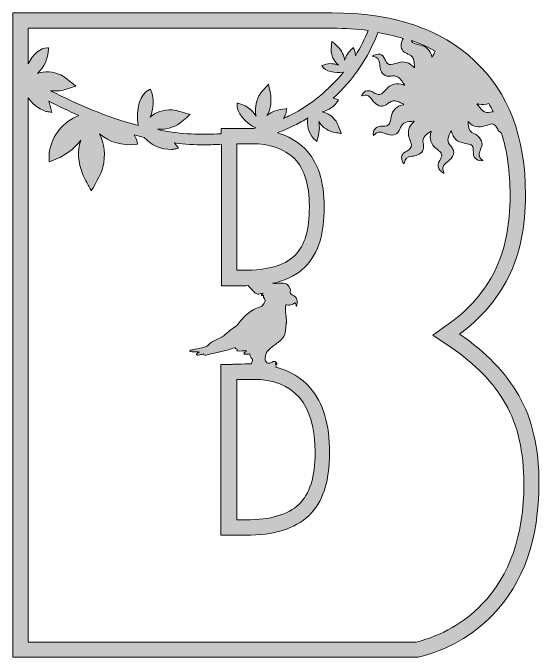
# Model space of a CAD drawing. Header units: millimetres. Extents: x 38 to 746, y 15 to 302.
# Drawn here: x 394.7 to 498.3, y 175.2 to 302.2 of the extents above; entities that cross this region are included whole.
import ezdxf

# ---------------------------------------------------------------- set-up
doc = ezdxf.new("R2010")
doc.units = ezdxf.units.MM
doc.header["$MEASUREMENT"] = 0
doc.layers.add('Layer 1', color=7, linetype='Continuous')

# ---------------------------------------------------------------- blocks, each defined once
blk = doc.blocks.new('block 10')
at = {"layer": 'Layer 1'}
h = blk.add_hatch(color=1, dxfattribs=at)
h.dxf.hatch_style = 2
edge = h.paths.add_edge_path()
edge.add_spline(control_points=[(494.35, 226.7), (491.7, 231.32), (487.79, 235.34), (482.67, 238.83), (486.83, 241.86), (490.04, 245.6), (492.3, 250.05), (494.56, 254.49), (495.65, 259.93), (495.65, 266.38), (495.65, 277.67), (492.3, 286.49), (485.6, 292.73), (478.97, 299.01), (469.65, 302.15), (457.59, 302.15), (457.59, 302.15), (394.65, 302.15), (394.65, 302.15), (394.65, 302.15), (394.65, 175.15), (394.65, 175.15), (394.65, 175.15), (474.49, 175.15), (474.49, 175.15), (480.27, 176.57), (485.21, 179.35), (489.23, 183.52), (495.26, 189.79), (498.3, 198.44), (498.3, 209.44), (498.33, 216.32), (496.99, 222.07), (494.35, 226.7)], knot_values=[0, 0, 0, 0, 1, 1, 1, 2, 2, 2, 3, 3, 3, 4, 4, 4, 5, 5, 5, 6, 6, 6, 7, 7, 7, 8, 8, 8, 9, 9, 9, 10, 10, 10, 11, 11, 11, 11], degree=3, periodic=1)
edge = h.paths.add_edge_path()
edge.add_spline(control_points=[(486.2, 284.23), (486.27, 284.2), (486.34, 284.2), (486.41, 284.16), (487.15, 283.99), (487.82, 284.02), (488.42, 284.3), (488.74, 283.77), (488.99, 283.25), (489.27, 282.68), (489.09, 282.68), (488.95, 282.68), (488.74, 282.61), (488.21, 282.5), (487.64, 282.47), (487.22, 282.86), (486.8, 283.25), (486.48, 283.7), (486.09, 284.13), (486.16, 284.16), (486.2, 284.2), (486.2, 284.23)], knot_values=[0, 0, 0, 0, 1, 1, 1, 2, 2, 2, 3, 3, 3, 4, 4, 4, 5, 5, 5, 6, 6, 6, 7, 7, 7, 7], degree=3, periodic=1)
edge = h.paths.add_edge_path()
edge.add_spline(control_points=[(477.84, 294.64), (477.7, 294.22), (477.48, 293.79), (477.24, 293.41), (477.2, 293.51), (477.2, 293.55), (477.17, 293.58), (476.89, 294.75), (476.18, 295.52), (474.98, 295.8), (474.63, 295.87), (474.27, 295.95), (473.92, 296.05), (473.5, 296.19), (473.25, 296.37), (473.18, 296.72), (474.8, 296.16), (476.39, 295.45), (477.84, 294.64)], knot_values=[0, 0, 0, 0, 1, 1, 1, 2, 2, 2, 3, 3, 3, 4, 4, 4, 5, 5, 5, 6, 6, 6, 6], degree=3, periodic=1)
edge = h.paths.add_edge_path()
edge.add_spline(control_points=[(397.69, 299.12), (397.69, 299.12), (457.62, 299.12), (457.62, 299.12), (460.09, 299.12), (462.46, 298.98), (464.68, 298.7), (463.97, 296.97), (463.13, 295.31), (462.14, 293.72), (462.14, 293.97), (462.1, 294.25), (462.03, 294.53), (462, 294.68), (461.93, 294.78), (461.89, 294.92), (461.86, 294.99), (461.82, 295.06), (461.82, 295.13), (461.82, 295.13), (461.75, 295.31), (461.75, 295.31), (461.75, 295.31), (461.61, 295.2), (461.61, 295.2), (460.76, 294.46), (460.23, 293.65), (460.02, 292.81), (459.92, 293.76), (459.49, 294.64), (458.75, 295.42), (458.51, 295.7), (458.22, 295.91), (457.94, 296.16), (457.84, 296.26), (457.69, 296.37), (457.55, 296.47), (457.55, 296.47), (457.48, 296.54), (457.48, 296.54), (457.48, 296.54), (457.31, 294.85), (457.38, 294.39), (457.59, 293.33), (458.05, 292.49), (458.79, 291.85), (457.69, 292.28), (456.64, 292.24), (455.61, 291.78), (455.61, 291.78), (455.51, 291.75), (455.51, 291.75), (455.51, 291.75), (455.58, 291.64), (455.58, 291.64), (456.21, 290.65), (458.08, 290.16), (459.78, 290.48), (456.92, 286.95), (453.35, 284.02), (449.37, 282.01), (448.91, 281.76), (448.45, 281.55), (447.96, 281.34), (448.13, 281.59), (448.27, 281.87), (448.38, 282.19), (448.45, 282.36), (448.49, 282.54), (448.52, 282.75), (448.56, 282.86), (448.56, 282.93), (448.59, 283.03), (448.59, 283.03), (448.66, 283.28), (448.66, 283.28), (448.66, 283.28), (448.42, 283.25), (448.42, 283.25), (446.86, 283.14), (445.63, 282.68), (444.71, 281.9), (445.38, 283.03), (445.63, 284.37), (445.45, 285.82), (445.38, 286.31), (445.28, 286.81), (445.17, 287.3), (445.13, 287.51), (445.06, 287.73), (445.03, 287.97), (445.03, 287.97), (444.99, 288.08), (444.99, 288.08), (444.99, 288.08), (443.41, 286.35), (443.12, 285.79), (442.49, 284.44), (442.31, 283.1), (442.56, 281.8), (441.68, 283.17), (440.51, 283.99), (439, 284.34), (439, 284.34), (438.82, 284.37), (438.82, 284.37), (438.82, 284.37), (438.82, 284.2), (438.82, 284.2), (438.68, 282.57), (440.37, 280.49), (442.49, 279.47), (442.38, 279.44), (442.28, 279.4), (442.14, 279.36), (441.96, 279.36), (441.78, 279.36), (441.57, 279.36), (441.57, 279.36), (435.72, 279.36), (435.72, 279.36), (435.72, 279.36), (435.72, 278.34), (435.72, 278.34), (431.84, 278.06), (427.78, 278.27), (423.65, 279.01), (423.47, 279.08), (423.33, 279.19), (423.16, 279.26), (424.71, 279.08), (426.23, 279.47), (427.6, 280.46), (428.06, 280.78), (428.48, 281.16), (428.91, 281.55), (429.08, 281.73), (429.3, 281.9), (429.47, 282.05), (429.47, 282.05), (429.58, 282.12), (429.58, 282.12), (429.58, 282.12), (426.79, 283.03), (426.05, 283.03), (424.25, 283.07), (422.8, 282.57), (421.68, 281.62), (422.45, 283.32), (422.52, 285.04), (421.85, 286.91), (421.85, 286.91), (421.78, 287.13), (421.78, 287.13), (421.78, 287.13), (421.57, 287.06), (421.57, 287.06), (419.77, 286.35), (418.75, 283.07), (419.35, 279.96), (413.14, 281.59), (407.32, 284.13), (402.06, 286.81), (402.87, 286.7), (403.68, 286.74), (404.57, 286.91), (405.13, 287.06), (405.66, 287.23), (406.19, 287.44), (406.44, 287.51), (406.65, 287.62), (406.89, 287.69), (406.89, 287.69), (407.03, 287.73), (407.03, 287.73), (407.03, 287.73), (404.78, 289.63), (404.11, 289.91), (402.45, 290.62), (400.93, 290.72), (399.52, 290.23), (400.86, 291.5), (401.57, 293.09), (401.67, 295.06), (401.67, 295.06), (401.67, 295.27), (401.67, 295.27), (401.67, 295.27), (401.46, 295.27), (401.46, 295.27), (400.09, 295.27), (398.6, 293.97), (397.65, 292.14), (397.65, 292.14), (397.65, 299.12), (397.65, 299.12), (397.65, 299.12), (397.69, 299.12), (397.69, 299.12), (397.69, 299.12), (397.69, 299.12), (397.69, 299.12)], knot_values=[0, 0, 0, 0, 1, 1, 1, 2, 2, 2, 3, 3, 3, 4, 4, 4, 5, 5, 5, 6, 6, 6, 7, 7, 7, 8, 8, 8, 9, 9, 9, 10, 10, 10, 11, 11, 11, 12, 12, 12, 13, 13, 13, 14, 14, 14, 15, 15, 15, 16, 16, 16, 17, 17, 17, 18, 18, 18, 19, 19, 19, 20, 20, 20, 21, 21, 21, 22, 22, 22, 23, 23, 23, 24, 24, 24, 25, 25, 25, 26, 26, 26, 27, 27, 27, 28, 28, 28, 29, 29, 29, 30, 30, 30, 31, 31, 31, 32, 32, 32, 33, 33, 33, 34, 34, 34, 35, 35, 35, 36, 36, 36, 37, 37, 37, 38, 38, 38, 39, 39, 39, 40, 40, 40, 41, 41, 41, 42, 42, 42, 43, 43, 43, 44, 44, 44, 45, 45, 45, 46, 46, 46, 47, 47, 47, 48, 48, 48, 49, 49, 49, 50, 50, 50, 51, 51, 51, 52, 52, 52, 53, 53, 53, 54, 54, 54, 55, 55, 55, 56, 56, 56, 57, 57, 57, 58, 58, 58, 59, 59, 59, 60, 60, 60, 61, 61, 61, 62, 62, 62, 63, 63, 63, 64, 64, 64, 65, 65, 65, 66, 66, 66, 67, 67, 67, 67], degree=3, periodic=1)
edge = h.paths.add_edge_path()
edge.add_spline(control_points=[(454.2, 215.48), (454.2, 210.68), (453.14, 207.26), (450.99, 205.25), (448.87, 203.24), (445.38, 202.21), (440.62, 202.21), (440.62, 202.21), (438.79, 202.21), (438.79, 202.21), (438.79, 202.21), (438.79, 229.91), (438.79, 229.91), (438.79, 229.91), (441.85, 229.91), (441.85, 229.91), (450.07, 229.91), (454.2, 225.11), (454.2, 215.48)], knot_values=[0, 0, 0, 0, 1, 1, 1, 2, 2, 2, 3, 3, 3, 4, 4, 4, 5, 5, 5, 6, 6, 6, 6], degree=3, periodic=1)
edge = h.paths.add_edge_path()
edge.add_spline(control_points=[(440.02, 251.42), (440.02, 251.42), (438.79, 251.42), (438.79, 251.42), (438.79, 251.42), (438.79, 276.37), (438.79, 276.37), (438.79, 276.37), (441.64, 276.37), (441.64, 276.37), (445.31, 276.37), (448.1, 275.38), (450.11, 273.44), (452.08, 271.46), (453.07, 268.32), (453.07, 263.95), (453.07, 261.73), (452.86, 259.79), (452.4, 258.2), (451.94, 256.61), (451.2, 255.31), (450.14, 254.28), (449.09, 253.26), (447.75, 252.55), (446.09, 252.1), (444.46, 251.64), (442.42, 251.42), (440.02, 251.42)], knot_values=[0, 0, 0, 0, 1, 1, 1, 2, 2, 2, 3, 3, 3, 4, 4, 4, 5, 5, 5, 6, 6, 6, 7, 7, 7, 8, 8, 8, 9, 9, 9, 9], degree=3, periodic=1)
edge = h.paths.add_edge_path()
edge.add_spline(control_points=[(487.08, 185.56), (483.59, 181.93), (479.21, 179.42), (474.13, 178.12), (474.13, 178.12), (397.65, 178.12), (397.65, 178.12), (397.65, 178.12), (397.65, 285.43), (397.65, 285.43), (398.43, 284.23), (399.56, 283.35), (401.04, 282.79), (401.25, 282.72), (401.46, 282.68), (401.71, 282.65), (401.81, 282.65), (401.92, 282.61), (402.06, 282.57), (402.06, 282.57), (402.34, 282.5), (402.34, 282.5), (402.34, 282.5), (402.27, 282.79), (402.27, 282.79), (402.13, 283.49), (401.92, 284.13), (401.71, 284.73), (403.61, 283.77), (405.62, 282.82), (407.67, 281.94), (404.42, 280.63), (402.45, 278.17), (401.81, 274.64), (401.74, 274.32), (401.78, 274), (401.78, 273.69), (401.78, 273.54), (401.78, 273.37), (401.78, 273.19), (401.78, 273.19), (401.78, 272.77), (401.78, 272.77), (401.78, 272.77), (402.17, 272.91), (402.17, 272.91), (404.85, 273.93), (406.75, 275.31), (408.02, 277.04), (407.35, 274.92), (407.46, 272.66), (408.38, 270.4), (408.69, 269.63), (409.08, 268.92), (409.5, 268.22), (409.68, 267.9), (409.86, 267.58), (410.03, 267.26), (410.03, 267.26), (410.14, 267.09), (410.14, 267.09), (410.14, 267.09), (412.19, 270.69), (412.4, 271.71), (412.93, 274.18), (412.71, 276.4), (411.69, 278.31), (413.77, 276.61), (416.17, 275.94), (418.89, 276.22), (418.89, 276.22), (419.21, 276.26), (419.21, 276.26), (419.21, 276.26), (419.17, 276.58), (419.17, 276.58), (419.06, 277.11), (418.85, 277.6), (418.54, 278.09), (419.21, 277.92), (419.88, 277.74), (420.55, 277.6), (421.96, 275.98), (423.79, 275.2), (425.98, 275.24), (426.19, 275.24), (426.4, 275.31), (426.65, 275.34), (426.76, 275.38), (426.86, 275.38), (426.97, 275.41), (426.97, 275.41), (427.25, 275.48), (427.25, 275.48), (427.25, 275.48), (427.07, 275.73), (427.07, 275.73), (426.9, 276.01), (426.68, 276.26), (426.47, 276.51), (428.48, 276.26), (430.49, 276.15), (432.44, 276.15), (433.56, 276.15), (434.66, 276.19), (435.75, 276.26), (435.75, 276.26), (435.75, 248.36), (435.75, 248.36), (435.75, 248.36), (439.84, 248.36), (439.84, 248.36), (439.81, 248.36), (440.34, 248.36), (441.01, 248.39), (441.29, 248.11), (441.54, 247.83), (441.78, 247.54), (442, 247.33), (442.21, 247.09), (442.42, 246.91), (442.63, 246.73), (442.84, 246.73), (443.09, 246.73), (443.34, 246.77), (443.62, 246.84), (443.87, 246.87), (443.87, 246.87), (443.9, 246.87), (443.9, 246.84), (443.79, 246.7), (443.65, 246.59), (443.55, 246.45), (443.55, 246.45), (443.55, 246.42), (443.55, 246.42), (443.72, 246.45), (443.9, 246.45), (444.04, 246.49), (444.04, 246.38), (444.01, 246.34), (444.01, 246.24), (444.01, 246.1), (444.08, 245.96), (444.18, 245.89), (444.22, 245.85), (444.25, 245.82), (444.25, 245.78), (444.43, 245.32), (444.32, 244.97), (443.97, 244.65), (443.87, 244.55), (443.79, 244.44), (443.72, 244.33), (443.69, 244.3), (443.69, 244.26), (443.65, 244.26), (443.12, 244.12), (442.63, 243.98), (442.14, 243.7), (441.18, 243.17), (440.48, 242.5), (439.74, 241.72), (439.42, 241.37), (439.17, 240.98), (438.89, 240.63), (438.86, 240.59), (438.82, 240.56), (438.79, 240.52), (437.9, 239.92), (437.06, 239.29), (436.25, 238.58), (435.79, 238.2), (435.29, 237.91), (434.69, 237.7), (434.13, 237.49), (433.63, 237.17), (433.18, 236.71), (433.14, 236.68), (433.11, 236.64), (433.03, 236.57), (432.86, 236.4), (432.65, 236.29), (432.4, 236.26), (431.76, 236.11), (431.17, 235.97), (430.53, 235.83), (430.28, 235.76), (430, 235.73), (429.75, 235.66), (429.68, 235.66), (429.65, 235.62), (429.61, 235.58), (429.58, 235.55), (429.54, 235.51), (429.54, 235.44), (429.54, 235.41), (429.61, 235.37), (429.65, 235.37), (429.86, 235.37), (430.11, 235.34), (430.32, 235.34), (430.71, 235.34), (431.09, 235.3), (431.45, 235.3), (431.34, 235.23), (431.2, 235.2), (431.09, 235.13), (430.99, 235.06), (430.92, 234.99), (430.85, 234.88), (430.78, 234.77), (430.81, 234.67), (430.95, 234.67), (431.27, 234.7), (431.59, 234.77), (431.91, 234.84), (432.01, 234.88), (432.12, 234.91), (432.19, 234.91), (432.22, 234.74), (432.33, 234.67), (432.51, 234.67), (432.68, 234.67), (432.82, 234.7), (432.96, 234.74), (433.6, 234.91), (434.23, 235.06), (434.87, 235.23), (435.61, 235.41), (436.39, 235.58), (437.13, 235.76), (437.55, 235.87), (437.94, 236.01), (438.36, 236.11), (438.4, 236.11), (438.47, 236.15), (438.5, 236.15), (438.54, 236.11), (438.43, 236.01), (438.47, 235.97), (438.5, 235.94), (438.61, 235.9), (438.71, 235.9), (438.82, 235.9), (438.86, 235.83), (438.86, 235.73), (438.86, 235.62), (438.86, 235.66), (438.82, 235.62), (438.79, 235.58), (438.82, 235.55), (438.79, 235.51), (439.46, 235.48), (440.09, 235.51), (440.76, 235.55), (440.62, 235.41), (440.44, 235.27), (440.23, 235.16), (440.13, 235.09), (440.16, 234.88), (440.3, 234.88), (440.65, 234.84), (441.01, 234.84), (441.33, 234.95), (441.29, 234.56), (441.54, 234.17), (441.78, 233.93), (442, 233.72), (441.78, 233.47), (441.71, 233.22), (441.68, 233.12), (441.68, 233.05), (441.64, 232.94), (441.64, 232.94), (441.64, 232.94), (441.64, 232.94), (441.4, 232.97), (437.83, 232.9), (437.87, 232.87), (437.87, 232.87), (435.65, 232.87), (435.65, 232.87), (435.65, 232.87), (435.65, 199.18), (435.65, 199.18), (435.65, 199.18), (440.48, 199.18), (440.48, 199.18), (446.12, 199.18), (450.18, 200.45), (452.93, 203.02), (455.68, 205.63), (457.06, 209.8), (457.06, 215.44), (457.06, 220.98), (455.79, 225.25), (453.25, 228.21), (451.52, 230.22), (449.26, 231.6), (446.51, 232.3), (446.51, 232.3), (446.51, 232.3), (446.48, 232.3), (446.51, 232.37), (446.55, 232.52), (446.51, 232.59), (446.48, 232.73), (446.44, 232.94), (446.41, 233.08), (446.51, 233.01), (446.58, 232.9), (446.69, 232.83), (446.69, 233.05), (446.55, 233.29), (446.33, 233.4), (446.12, 233.5), (445.98, 233.47), (445.77, 233.33), (445.56, 233.19), (445.28, 233.08), (445.03, 233.08), (444.92, 233.08), (444.82, 233.12), (444.75, 233.15), (444.71, 233.19), (444.68, 233.19), (444.68, 233.22), (444.46, 233.43), (444.36, 233.68), (444.36, 233.96), (444.36, 234.24), (444.43, 234.56), (444.5, 234.84), (444.54, 234.99), (444.57, 235.09), (444.64, 235.23), (444.85, 235.55), (445.14, 235.8), (445.42, 236.04), (445.95, 236.54), (446.55, 236.89), (447.11, 237.35), (447.6, 237.74), (448.06, 238.2), (448.24, 238.83), (448.45, 239.5), (448.49, 241.02), (448.49, 241.05), (448.49, 241.09), (448.56, 240.95), (448.56, 240.95), (448.56, 241.16), (448.59, 241.41), (448.56, 241.62), (448.52, 242.11), (448.42, 242.57), (448.38, 243.06), (448.35, 243.56), (448.38, 244.05), (448.42, 244.55), (448.42, 244.65), (448.45, 244.65), (448.59, 244.62), (448.73, 244.58), (448.98, 244.51), (449.16, 244.55), (449.54, 244.58), (449.86, 244.76), (450.18, 244.97), (450.39, 244.83), (450.46, 244.58), (450.46, 244.33), (450.46, 244.33), (450.5, 244.33), (450.5, 244.33), (450.53, 244.51), (450.6, 244.69), (450.64, 244.86), (450.71, 245.46), (450.67, 245.92), (450.14, 246.31), (450.04, 246.38), (449.86, 246.49), (449.65, 246.59), (449.44, 246.7), (449.23, 246.94), (449.3, 247.19), (449.4, 247.69), (449.19, 248.07), (448.91, 248.39), (448.63, 248.71), (448.35, 248.81), (447.96, 248.88), (447.75, 248.92), (447.53, 248.88), (447.29, 248.88), (446.83, 248.81), (446.23, 248.81), (445.81, 248.85), (446.16, 248.92), (446.48, 248.99), (446.79, 249.1), (448.95, 249.66), (450.74, 250.65), (452.16, 252.02), (453.57, 253.4), (454.59, 255.16), (455.19, 257.25), (455.72, 259.12), (456, 261.3), (456, 263.81), (456, 268.99), (454.7, 272.91), (452.16, 275.41), (450.67, 276.86), (448.87, 277.92), (446.76, 278.52), (447.96, 278.94), (449.09, 279.47), (450.18, 280), (451.06, 280.46), (451.94, 280.95), (452.79, 281.48), (452.51, 280), (452.86, 278.66), (453.85, 277.42), (453.95, 277.28), (454.06, 277.21), (454.2, 277.11), (454.27, 277.07), (454.34, 277), (454.38, 276.97), (454.38, 276.97), (454.52, 276.82), (454.52, 276.82), (454.52, 276.82), (454.59, 277.04), (454.59, 277.04), (455.05, 278.45), (455.15, 279.65), (454.91, 280.74), (455.51, 279.79), (456.39, 279.08), (457.52, 278.73), (457.91, 278.62), (458.29, 278.52), (458.72, 278.48), (458.89, 278.45), (459.07, 278.41), (459.25, 278.38), (459.25, 278.38), (459.35, 278.34), (459.35, 278.34), (459.35, 278.34), (458.65, 280.35), (458.33, 280.78), (457.55, 281.8), (456.67, 282.43), (455.61, 282.65), (456.92, 282.93), (457.94, 283.67), (458.72, 284.87), (458.72, 284.87), (458.79, 285.01), (458.79, 285.01), (458.79, 285.01), (458.65, 285.08), (458.65, 285.08), (458.4, 285.22), (458.08, 285.29), (457.76, 285.33), (461.65, 288.89), (464.71, 293.37), (466.58, 298.27), (468.31, 297.99), (469.97, 297.6), (471.56, 297.11), (471.56, 297.11), (471.56, 297.07), (471.52, 297.07), (471.42, 296.83), (471.31, 296.58), (471.24, 296.3), (470.99, 295.45), (471.24, 294.75), (471.91, 294.32), (472.09, 294.22), (472.26, 294.15), (472.48, 294.04), (472.9, 293.86), (473.32, 293.65), (473.5, 293.23), (473.75, 292.63), (473.78, 291.99), (473.78, 291.29), (473.67, 291.39), (473.64, 291.47), (473.57, 291.5), (472.76, 292.35), (471.77, 292.7), (470.61, 292.35), (470.25, 292.24), (469.9, 292.14), (469.51, 292.03), (468.91, 291.85), (468.56, 291.99), (468.21, 292.52), (468.03, 292.81), (467.89, 293.09), (467.75, 293.37), (467.5, 293.79), (467.15, 294.08), (466.65, 294.01), (466.27, 293.97), (465.88, 293.83), (465.49, 293.72), (465.53, 293.65), (465.56, 293.62), (465.56, 293.62), (465.6, 293.62), (465.63, 293.58), (465.7, 293.58), (466.41, 293.44), (466.8, 293.02), (466.9, 292.31), (466.94, 291.99), (466.97, 291.64), (467.01, 291.32), (467.22, 290.12), (467.96, 289.52), (469.16, 289.7), (470.01, 289.81), (470.71, 289.63), (471.17, 288.92), (471.38, 288.57), (471.63, 288.25), (471.88, 287.9), (471.77, 287.87), (471.7, 287.9), (471.66, 287.94), (470.32, 288.43), (469.19, 288.18), (468.24, 287.13), (468, 286.88), (467.78, 286.6), (467.54, 286.39), (467.18, 286.07), (466.69, 285.96), (466.27, 286.17), (465.95, 286.31), (465.67, 286.53), (465.35, 286.67), (464.57, 287.06), (463.59, 286.63), (463.34, 285.79), (463.37, 285.79), (463.44, 285.79), (463.48, 285.82), (464.36, 286.07), (464.75, 285.93), (465.31, 285.19), (465.49, 284.94), (465.67, 284.69), (465.88, 284.48), (466.65, 283.67), (467.64, 283.49), (468.52, 284.3), (468.63, 284.37), (468.74, 284.44), (468.84, 284.52), (469.34, 284.83), (469.83, 284.94), (470.39, 284.69), (470.68, 284.59), (470.96, 284.48), (471.21, 284.37), (471.35, 284.3), (471.52, 284.23), (471.7, 284.13), (471.59, 284.09), (471.56, 284.09), (471.52, 284.06), (470.22, 283.74), (469.41, 283), (469.19, 281.66), (469.12, 281.34), (469.09, 281.02), (469.02, 280.71), (468.91, 280.21), (468.45, 279.86), (467.96, 279.82), (467.68, 279.82), (467.4, 279.82), (467.08, 279.79), (466.13, 279.75), (465.49, 278.91), (465.7, 277.95), (465.74, 277.99), (465.77, 277.99), (465.77, 278.02), (466.44, 278.73), (466.9, 278.8), (467.78, 278.45), (468.03, 278.34), (468.31, 278.24), (468.56, 278.17), (469.62, 277.88), (470.57, 278.2), (470.96, 279.36), (471.03, 279.65), (471.21, 279.89), (471.38, 280.11), (471.7, 280.56), (472.23, 280.63), (472.76, 280.71), (473.08, 280.78), (473.39, 280.78), (473.71, 280.81), (473.64, 280.67), (473.6, 280.63), (473.53, 280.56), (472.72, 279.75), (472.37, 278.84), (472.69, 277.67), (472.83, 277.25), (472.97, 276.86), (473.11, 276.44), (473.25, 275.98), (473.08, 275.45), (472.69, 275.17), (472.4, 274.95), (472.09, 274.81), (471.81, 274.6), (471.45, 274.39), (471.24, 274.07), (471.24, 273.65), (471.24, 273.19), (471.42, 272.77), (471.66, 272.38), (471.7, 272.45), (471.7, 272.52), (471.73, 272.56), (471.95, 273.47), (472.33, 273.79), (473.29, 273.9), (473.67, 273.93), (474.03, 274), (474.38, 274.14), (475.33, 274.5), (475.72, 275.2), (475.54, 276.15), (475.44, 276.65), (475.37, 277.14), (475.65, 277.6), (476, 278.13), (476.5, 278.48), (477.06, 278.84), (477.03, 278.73), (477.03, 278.66), (477.03, 278.62), (476.67, 277.35), (476.99, 276.26), (478.05, 275.41), (478.3, 275.24), (478.51, 275.03), (478.75, 274.81), (479.21, 274.39), (479.28, 274.04), (479, 273.51), (478.86, 273.23), (478.68, 272.94), (478.54, 272.63), (478.3, 272.13), (478.4, 271.53), (478.79, 271.14), (479, 270.93), (479.25, 270.76), (479.5, 270.58), (479.5, 270.58), (479.57, 270.58), (479.57, 270.58), (479.53, 270.65), (479.53, 270.72), (479.5, 270.79), (479.21, 271.6), (479.35, 272.06), (480.06, 272.63), (480.17, 272.7), (480.27, 272.77), (480.38, 272.87), (480.59, 273.05), (480.84, 273.26), (481.01, 273.47), (481.4, 273.97), (481.65, 274.53), (481.4, 275.17), (481.29, 275.45), (481.08, 275.7), (480.91, 275.94), (480.62, 276.33), (480.31, 276.72), (480.38, 277.21), (480.45, 277.81), (480.7, 278.38), (481.01, 278.98), (481.05, 278.87), (481.08, 278.84), (481.08, 278.8), (481.4, 277.46), (482.21, 276.68), (483.59, 276.47), (483.98, 276.4), (484.33, 276.33), (484.72, 276.22), (485.03, 276.12), (485.28, 275.87), (485.32, 275.52), (485.35, 275.17), (485.39, 274.78), (485.39, 274.43), (485.42, 273.44), (486.27, 272.84), (487.29, 273.05), (487.22, 273.09), (487.19, 273.12), (487.15, 273.12), (486.48, 273.72), (486.37, 274.14), (486.69, 274.99), (487.01, 275.8), (487.54, 276.54), (486.37, 277.78), (486.16, 278.02), (485.88, 278.2), (485.56, 278.31), (484.86, 278.59), (484.47, 279.15), (484.4, 279.93), (484.36, 280.18), (484.33, 280.42), (484.33, 280.67), (484.36, 280.67), (484.36, 280.71), (484.4, 280.71), (484.43, 280.63), (484.51, 280.56), (484.54, 280.53), (485.42, 279.68), (486.45, 279.47), (487.61, 279.86), (488, 280), (488.39, 280.11), (488.77, 280.21), (489.23, 280.35), (489.59, 280.14), (489.83, 279.79), (490.01, 279.54), (490.15, 279.29), (490.29, 279.05), (490.47, 278.76), (490.68, 278.55), (490.93, 278.45), (492.05, 274.85), (492.62, 270.76), (492.62, 266.24), (492.62, 260.31), (491.6, 255.27), (489.59, 251.25), (487.57, 247.26), (484.65, 243.84), (480.87, 241.12), (480.87, 241.12), (477.41, 238.62), (477.41, 238.62), (477.41, 238.62), (480.98, 236.22), (480.98, 236.22), (485.7, 233.01), (489.34, 229.27), (491.74, 225.07), (494.1, 220.94), (495.34, 215.62), (495.34, 209.3), (495.34, 199.25), (492.55, 191.24), (487.08, 185.56)], knot_values=[0, 0, 0, 0, 1, 1, 1, 2, 2, 2, 3, 3, 3, 4, 4, 4, 5, 5, 5, 6, 6, 6, 7, 7, 7, 8, 8, 8, 9, 9, 9, 10, 10, 10, 11, 11, 11, 12, 12, 12, 13, 13, 13, 14, 14, 14, 15, 15, 15, 16, 16, 16, 17, 17, 17, 18, 18, 18, 19, 19, 19, 20, 20, 20, 21, 21, 21, 22, 22, 22, 23, 23, 23, 24, 24, 24, 25, 25, 25, 26, 26, 26, 27, 27, 27, 28, 28, 28, 29, 29, 29, 30, 30, 30, 31, 31, 31, 32, 32, 32, 33, 33, 33, 34, 34, 34, 35, 35, 35, 36, 36, 36, 37, 37, 37, 38, 38, 38, 39, 39, 39, 40, 40, 40, 41, 41, 41, 42, 42, 42, 43, 43, 43, 44, 44, 44, 45, 45, 45, 46, 46, 46, 47, 47, 47, 48, 48, 48, 49, 49, 49, 50, 50, 50, 51, 51, 51, 52, 52, 52, 53, 53, 53, 54, 54, 54, 55, 55, 55, 56, 56, 56, 57, 57, 57, 58, 58, 58, 59, 59, 59, 60, 60, 60, 61, 61, 61, 62, 62, 62, 63, 63, 63, 64, 64, 64, 65, 65, 65, 66, 66, 66, 67, 67, 67, 68, 68, 68, 69, 69, 69, 70, 70, 70, 71, 71, 71, 72, 72, 72, 73, 73, 73, 74, 74, 74, 75, 75, 75, 76, 76, 76, 77, 77, 77, 78, 78, 78, 79, 79, 79, 80, 80, 80, 81, 81, 81, 82, 82, 82, 83, 83, 83, 84, 84, 84, 85, 85, 85, 86, 86, 86, 87, 87, 87, 88, 88, 88, 89, 89, 89, 90, 90, 90, 91, 91, 91, 92, 92, 92, 93, 93, 93, 94, 94, 94, 95, 95, 95, 96, 96, 96, 97, 97, 97, 98, 98, 98, 99, 99, 99, 100, 100, 100, 101, 101, 101, 102, 102, 102, 103, 103, 103, 104, 104, 104, 105, 105, 105, 106, 106, 106, 107, 107, 107, 108, 108, 108, 109, 109, 109, 110, 110, 110, 111, 111, 111, 112, 112, 112, 113, 113, 113, 114, 114, 114, 115, 115, 115, 116, 116, 116, 117, 117, 117, 118, 118, 118, 119, 119, 119, 120, 120, 120, 121, 121, 121, 122, 122, 122, 123, 123, 123, 124, 124, 124, 125, 125, 125, 126, 126, 126, 127, 127, 127, 128, 128, 128, 129, 129, 129, 130, 130, 130, 131, 131, 131, 132, 132, 132, 133, 133, 133, 134, 134, 134, 135, 135, 135, 136, 136, 136, 137, 137, 137, 138, 138, 138, 139, 139, 139, 140, 140, 140, 141, 141, 141, 142, 142, 142, 143, 143, 143, 144, 144, 144, 145, 145, 145, 146, 146, 146, 147, 147, 147, 148, 148, 148, 149, 149, 149, 150, 150, 150, 151, 151, 151, 152, 152, 152, 153, 153, 153, 154, 154, 154, 155, 155, 155, 156, 156, 156, 157, 157, 157, 158, 158, 158, 159, 159, 159, 160, 160, 160, 161, 161, 161, 162, 162, 162, 163, 163, 163, 164, 164, 164, 165, 165, 165, 166, 166, 166, 167, 167, 167, 168, 168, 168, 169, 169, 169, 170, 170, 170, 171, 171, 171, 172, 172, 172, 173, 173, 173, 174, 174, 174, 175, 175, 175, 176, 176, 176, 177, 177, 177, 178, 178, 178, 179, 179, 179, 180, 180, 180, 181, 181, 181, 182, 182, 182, 183, 183, 183, 184, 184, 184, 185, 185, 185, 186, 186, 186, 187, 187, 187, 188, 188, 188, 189, 189, 189, 190, 190, 190, 191, 191, 191, 192, 192, 192, 193, 193, 193, 194, 194, 194, 195, 195, 195, 196, 196, 196, 197, 197, 197, 198, 198, 198, 199, 199, 199, 200, 200, 200, 201, 201, 201, 202, 202, 202, 203, 203, 203, 204, 204, 204, 205, 205, 205, 206, 206, 206, 207, 207, 207, 208, 208, 208, 209, 209, 209, 210, 210, 210, 211, 211, 211, 212, 212, 212, 213, 213, 213, 214, 214, 214, 215, 215, 215, 216, 216, 216, 217, 217, 217, 218, 218, 218, 219, 219, 219, 220, 220, 220, 221, 221, 221, 222, 222, 222, 223, 223, 223, 224, 224, 224, 225, 225, 225, 226, 226, 226, 227, 227, 227, 228, 228, 228, 229, 229, 229, 230, 230, 230, 231, 231, 231, 232, 232, 232, 233, 233, 233, 234, 234, 234, 235, 235, 235, 236, 236, 236, 237, 237, 237, 238, 238, 238, 239, 239, 239, 240, 240, 240, 241, 241, 241, 242, 242, 242, 243, 243, 243, 244, 244, 244, 245, 245, 245, 246, 246, 246, 247, 247, 247, 248, 248, 248, 249, 249, 249, 250, 250, 250, 251, 251, 251, 252, 252, 252, 253, 253, 253, 254, 254, 254, 255, 255, 255, 256, 256, 256, 257, 257, 257, 258, 258, 258, 259, 259, 259, 260, 260, 260, 261, 261, 261, 262, 262, 262, 262], degree=3, periodic=1)
at = {"layer": 'Layer 1', "lineweight": 0}
for points, knots in [([(494.35, 226.7), (491.7, 231.32), (487.79, 235.34), (482.67, 238.83), (486.83, 241.86), (490.04, 245.6), (492.3, 250.05), (494.56, 254.49), (495.65, 259.93), (495.65, 266.38), (495.65, 277.67), (492.3, 286.49), (485.6, 292.73), (478.97, 299.01), (469.65, 302.15), (457.59, 302.15), (457.59, 302.15), (394.65, 302.15), (394.65, 302.15), (394.65, 302.15), (394.65, 175.15), (394.65, 175.15), (394.65, 175.15), (474.49, 175.15), (474.49, 175.15), (480.27, 176.57), (485.21, 179.35), (489.23, 183.52), (495.26, 189.79), (498.3, 198.44), (498.3, 209.44), (498.33, 216.32), (496.99, 222.07), (494.35, 226.7)], [0, 0, 0, 0, 1, 1, 1, 2, 2, 2, 3, 3, 3, 4, 4, 4, 5, 5, 5, 6, 6, 6, 7, 7, 7, 8, 8, 8, 9, 9, 9, 10, 10, 10, 11, 11, 11, 11]), ([(397.69, 299.12), (397.69, 299.12), (457.62, 299.12), (457.62, 299.12), (460.09, 299.12), (462.46, 298.98), (464.68, 298.7), (463.97, 296.97), (463.13, 295.31), (462.14, 293.72), (462.14, 293.97), (462.1, 294.25), (462.03, 294.53), (462, 294.68), (461.93, 294.78), (461.89, 294.92), (461.86, 294.99), (461.82, 295.06), (461.82, 295.13), (461.82, 295.13), (461.75, 295.31), (461.75, 295.31), (461.75, 295.31), (461.61, 295.2), (461.61, 295.2), (460.76, 294.46), (460.23, 293.65), (460.02, 292.81), (459.92, 293.76), (459.49, 294.64), (458.75, 295.42), (458.51, 295.7), (458.22, 295.91), (457.94, 296.16), (457.84, 296.26), (457.69, 296.37), (457.55, 296.47), (457.55, 296.47), (457.48, 296.54), (457.48, 296.54), (457.48, 296.54), (457.31, 294.85), (457.38, 294.39), (457.59, 293.33), (458.05, 292.49), (458.79, 291.85), (457.69, 292.28), (456.64, 292.24), (455.61, 291.78), (455.61, 291.78), (455.51, 291.75), (455.51, 291.75), (455.51, 291.75), (455.58, 291.64), (455.58, 291.64), (456.21, 290.65), (458.08, 290.16), (459.78, 290.48), (456.92, 286.95), (453.35, 284.02), (449.37, 282.01), (448.91, 281.76), (448.45, 281.55), (447.96, 281.34), (448.13, 281.59), (448.27, 281.87), (448.38, 282.19), (448.45, 282.36), (448.49, 282.54), (448.52, 282.75), (448.56, 282.86), (448.56, 282.93), (448.59, 283.03), (448.59, 283.03), (448.66, 283.28), (448.66, 283.28), (448.66, 283.28), (448.42, 283.25), (448.42, 283.25), (446.86, 283.14), (445.63, 282.68), (444.71, 281.9), (445.38, 283.03), (445.63, 284.37), (445.45, 285.82), (445.38, 286.31), (445.28, 286.81), (445.17, 287.3), (445.13, 287.51), (445.06, 287.73), (445.03, 287.97), (445.03, 287.97), (444.99, 288.08), (444.99, 288.08), (444.99, 288.08), (443.41, 286.35), (443.12, 285.79), (442.49, 284.44), (442.31, 283.1), (442.56, 281.8), (441.68, 283.17), (440.51, 283.99), (439, 284.34), (439, 284.34), (438.82, 284.37), (438.82, 284.37), (438.82, 284.37), (438.82, 284.2), (438.82, 284.2), (438.68, 282.57), (440.37, 280.49), (442.49, 279.47), (442.38, 279.44), (442.28, 279.4), (442.14, 279.36), (441.96, 279.36), (441.78, 279.36), (441.57, 279.36), (441.57, 279.36), (435.72, 279.36), (435.72, 279.36), (435.72, 279.36), (435.72, 278.34), (435.72, 278.34), (431.84, 278.06), (427.78, 278.27), (423.65, 279.01), (423.47, 279.08), (423.33, 279.19), (423.16, 279.26), (424.71, 279.08), (426.23, 279.47), (427.6, 280.46), (428.06, 280.78), (428.48, 281.16), (428.91, 281.55), (429.08, 281.73), (429.3, 281.9), (429.47, 282.05), (429.47, 282.05), (429.58, 282.12), (429.58, 282.12), (429.58, 282.12), (426.79, 283.03), (426.05, 283.03), (424.25, 283.07), (422.8, 282.57), (421.68, 281.62), (422.45, 283.32), (422.52, 285.04), (421.85, 286.91), (421.85, 286.91), (421.78, 287.13), (421.78, 287.13), (421.78, 287.13), (421.57, 287.06), (421.57, 287.06), (419.77, 286.35), (418.75, 283.07), (419.35, 279.96), (413.14, 281.59), (407.32, 284.13), (402.06, 286.81), (402.87, 286.7), (403.68, 286.74), (404.57, 286.91), (405.13, 287.06), (405.66, 287.23), (406.19, 287.44), (406.44, 287.51), (406.65, 287.62), (406.89, 287.69), (406.89, 287.69), (407.03, 287.73), (407.03, 287.73), (407.03, 287.73), (404.78, 289.63), (404.11, 289.91), (402.45, 290.62), (400.93, 290.72), (399.52, 290.23), (400.86, 291.5), (401.57, 293.09), (401.67, 295.06), (401.67, 295.06), (401.67, 295.27), (401.67, 295.27), (401.67, 295.27), (401.46, 295.27), (401.46, 295.27), (400.09, 295.27), (398.6, 293.97), (397.65, 292.14), (397.65, 292.14), (397.65, 299.12), (397.65, 299.12), (397.65, 299.12), (397.69, 299.12), (397.69, 299.12), (397.69, 299.12), (397.69, 299.12), (397.69, 299.12)], [0, 0, 0, 0, 1, 1, 1, 2, 2, 2, 3, 3, 3, 4, 4, 4, 5, 5, 5, 6, 6, 6, 7, 7, 7, 8, 8, 8, 9, 9, 9, 10, 10, 10, 11, 11, 11, 12, 12, 12, 13, 13, 13, 14, 14, 14, 15, 15, 15, 16, 16, 16, 17, 17, 17, 18, 18, 18, 19, 19, 19, 20, 20, 20, 21, 21, 21, 22, 22, 22, 23, 23, 23, 24, 24, 24, 25, 25, 25, 26, 26, 26, 27, 27, 27, 28, 28, 28, 29, 29, 29, 30, 30, 30, 31, 31, 31, 32, 32, 32, 33, 33, 33, 34, 34, 34, 35, 35, 35, 36, 36, 36, 37, 37, 37, 38, 38, 38, 39, 39, 39, 40, 40, 40, 41, 41, 41, 42, 42, 42, 43, 43, 43, 44, 44, 44, 45, 45, 45, 46, 46, 46, 47, 47, 47, 48, 48, 48, 49, 49, 49, 50, 50, 50, 51, 51, 51, 52, 52, 52, 53, 53, 53, 54, 54, 54, 55, 55, 55, 56, 56, 56, 57, 57, 57, 58, 58, 58, 59, 59, 59, 60, 60, 60, 61, 61, 61, 62, 62, 62, 63, 63, 63, 64, 64, 64, 65, 65, 65, 66, 66, 66, 67, 67, 67, 67]), ([(487.08, 185.56), (483.59, 181.93), (479.21, 179.42), (474.13, 178.12), (474.13, 178.12), (397.65, 178.12), (397.65, 178.12), (397.65, 178.12), (397.65, 285.43), (397.65, 285.43), (398.43, 284.23), (399.56, 283.35), (401.04, 282.79), (401.25, 282.72), (401.46, 282.68), (401.71, 282.65), (401.81, 282.65), (401.92, 282.61), (402.06, 282.57), (402.06, 282.57), (402.34, 282.5), (402.34, 282.5), (402.34, 282.5), (402.27, 282.79), (402.27, 282.79), (402.13, 283.49), (401.92, 284.13), (401.71, 284.73), (403.61, 283.77), (405.62, 282.82), (407.67, 281.94), (404.42, 280.63), (402.45, 278.17), (401.81, 274.64), (401.74, 274.32), (401.78, 274), (401.78, 273.69), (401.78, 273.54), (401.78, 273.37), (401.78, 273.19), (401.78, 273.19), (401.78, 272.77), (401.78, 272.77), (401.78, 272.77), (402.17, 272.91), (402.17, 272.91), (404.85, 273.93), (406.75, 275.31), (408.02, 277.04), (407.35, 274.92), (407.46, 272.66), (408.38, 270.4), (408.69, 269.63), (409.08, 268.92), (409.5, 268.22), (409.68, 267.9), (409.86, 267.58), (410.03, 267.26), (410.03, 267.26), (410.14, 267.09), (410.14, 267.09), (410.14, 267.09), (412.19, 270.69), (412.4, 271.71), (412.93, 274.18), (412.71, 276.4), (411.69, 278.31), (413.77, 276.61), (416.17, 275.94), (418.89, 276.22), (418.89, 276.22), (419.21, 276.26), (419.21, 276.26), (419.21, 276.26), (419.17, 276.58), (419.17, 276.58), (419.06, 277.11), (418.85, 277.6), (418.54, 278.09), (419.21, 277.92), (419.88, 277.74), (420.55, 277.6), (421.96, 275.98), (423.79, 275.2), (425.98, 275.24), (426.19, 275.24), (426.4, 275.31), (426.65, 275.34), (426.76, 275.38), (426.86, 275.38), (426.97, 275.41), (426.97, 275.41), (427.25, 275.48), (427.25, 275.48), (427.25, 275.48), (427.07, 275.73), (427.07, 275.73), (426.9, 276.01), (426.68, 276.26), (426.47, 276.51), (428.48, 276.26), (430.49, 276.15), (432.44, 276.15), (433.56, 276.15), (434.66, 276.19), (435.75, 276.26), (435.75, 276.26), (435.75, 248.36), (435.75, 248.36), (435.75, 248.36), (439.84, 248.36), (439.84, 248.36), (439.81, 248.36), (440.34, 248.36), (441.01, 248.39), (441.29, 248.11), (441.54, 247.83), (441.78, 247.54), (442, 247.33), (442.21, 247.09), (442.42, 246.91), (442.63, 246.73), (442.84, 246.73), (443.09, 246.73), (443.34, 246.77), (443.62, 246.84), (443.87, 246.87), (443.87, 246.87), (443.9, 246.87), (443.9, 246.84), (443.79, 246.7), (443.65, 246.59), (443.55, 246.45), (443.55, 246.45), (443.55, 246.42), (443.55, 246.42), (443.72, 246.45), (443.9, 246.45), (444.04, 246.49), (444.04, 246.38), (444.01, 246.34), (444.01, 246.24), (444.01, 246.1), (444.08, 245.96), (444.18, 245.89), (444.22, 245.85), (444.25, 245.82), (444.25, 245.78), (444.43, 245.32), (444.32, 244.97), (443.97, 244.65), (443.87, 244.55), (443.79, 244.44), (443.72, 244.33), (443.69, 244.3), (443.69, 244.26), (443.65, 244.26), (443.12, 244.12), (442.63, 243.98), (442.14, 243.7), (441.18, 243.17), (440.48, 242.5), (439.74, 241.72), (439.42, 241.37), (439.17, 240.98), (438.89, 240.63), (438.86, 240.59), (438.82, 240.56), (438.79, 240.52), (437.9, 239.92), (437.06, 239.29), (436.25, 238.58), (435.79, 238.2), (435.29, 237.91), (434.69, 237.7), (434.13, 237.49), (433.63, 237.17), (433.18, 236.71), (433.14, 236.68), (433.11, 236.64), (433.03, 236.57), (432.86, 236.4), (432.65, 236.29), (432.4, 236.26), (431.76, 236.11), (431.17, 235.97), (430.53, 235.83), (430.28, 235.76), (430, 235.73), (429.75, 235.66), (429.68, 235.66), (429.65, 235.62), (429.61, 235.58), (429.58, 235.55), (429.54, 235.51), (429.54, 235.44), (429.54, 235.41), (429.61, 235.37), (429.65, 235.37), (429.86, 235.37), (430.11, 235.34), (430.32, 235.34), (430.71, 235.34), (431.09, 235.3), (431.45, 235.3), (431.34, 235.23), (431.2, 235.2), (431.09, 235.13), (430.99, 235.06), (430.92, 234.99), (430.85, 234.88), (430.78, 234.77), (430.81, 234.67), (430.95, 234.67), (431.27, 234.7), (431.59, 234.77), (431.91, 234.84), (432.01, 234.88), (432.12, 234.91), (432.19, 234.91), (432.22, 234.74), (432.33, 234.67), (432.51, 234.67), (432.68, 234.67), (432.82, 234.7), (432.96, 234.74), (433.6, 234.91), (434.23, 235.06), (434.87, 235.23), (435.61, 235.41), (436.39, 235.58), (437.13, 235.76), (437.55, 235.87), (437.94, 236.01), (438.36, 236.11), (438.4, 236.11), (438.47, 236.15), (438.5, 236.15), (438.54, 236.11), (438.43, 236.01), (438.47, 235.97), (438.5, 235.94), (438.61, 235.9), (438.71, 235.9), (438.82, 235.9), (438.86, 235.83), (438.86, 235.73), (438.86, 235.62), (438.86, 235.66), (438.82, 235.62), (438.79, 235.58), (438.82, 235.55), (438.79, 235.51), (439.46, 235.48), (440.09, 235.51), (440.76, 235.55), (440.62, 235.41), (440.44, 235.27), (440.23, 235.16), (440.13, 235.09), (440.16, 234.88), (440.3, 234.88), (440.65, 234.84), (441.01, 234.84), (441.33, 234.95), (441.29, 234.56), (441.54, 234.17), (441.78, 233.93), (442, 233.72), (441.78, 233.47), (441.71, 233.22), (441.68, 233.12), (441.68, 233.05), (441.64, 232.94), (441.64, 232.94), (441.64, 232.94), (441.64, 232.94), (441.4, 232.97), (437.83, 232.9), (437.87, 232.87), (437.87, 232.87), (435.65, 232.87), (435.65, 232.87), (435.65, 232.87), (435.65, 199.18), (435.65, 199.18), (435.65, 199.18), (440.48, 199.18), (440.48, 199.18), (446.12, 199.18), (450.18, 200.45), (452.93, 203.02), (455.68, 205.63), (457.06, 209.8), (457.06, 215.44), (457.06, 220.98), (455.79, 225.25), (453.25, 228.21), (451.52, 230.22), (449.26, 231.6), (446.51, 232.3), (446.51, 232.3), (446.51, 232.3), (446.48, 232.3), (446.51, 232.37), (446.55, 232.52), (446.51, 232.59), (446.48, 232.73), (446.44, 232.94), (446.41, 233.08), (446.51, 233.01), (446.58, 232.9), (446.69, 232.83), (446.69, 233.05), (446.55, 233.29), (446.33, 233.4), (446.12, 233.5), (445.98, 233.47), (445.77, 233.33), (445.56, 233.19), (445.28, 233.08), (445.03, 233.08), (444.92, 233.08), (444.82, 233.12), (444.75, 233.15), (444.71, 233.19), (444.68, 233.19), (444.68, 233.22), (444.46, 233.43), (444.36, 233.68), (444.36, 233.96), (444.36, 234.24), (444.43, 234.56), (444.5, 234.84), (444.54, 234.99), (444.57, 235.09), (444.64, 235.23), (444.85, 235.55), (445.14, 235.8), (445.42, 236.04), (445.95, 236.54), (446.55, 236.89), (447.11, 237.35), (447.6, 237.74), (448.06, 238.2), (448.24, 238.83), (448.45, 239.5), (448.49, 241.02), (448.49, 241.05), (448.49, 241.09), (448.56, 240.95), (448.56, 240.95), (448.56, 241.16), (448.59, 241.41), (448.56, 241.62), (448.52, 242.11), (448.42, 242.57), (448.38, 243.06), (448.35, 243.56), (448.38, 244.05), (448.42, 244.55), (448.42, 244.65), (448.45, 244.65), (448.59, 244.62), (448.73, 244.58), (448.98, 244.51), (449.16, 244.55), (449.54, 244.58), (449.86, 244.76), (450.18, 244.97), (450.39, 244.83), (450.46, 244.58), (450.46, 244.33), (450.46, 244.33), (450.5, 244.33), (450.5, 244.33), (450.53, 244.51), (450.6, 244.69), (450.64, 244.86), (450.71, 245.46), (450.67, 245.92), (450.14, 246.31), (450.04, 246.38), (449.86, 246.49), (449.65, 246.59), (449.44, 246.7), (449.23, 246.94), (449.3, 247.19), (449.4, 247.69), (449.19, 248.07), (448.91, 248.39), (448.63, 248.71), (448.35, 248.81), (447.96, 248.88), (447.75, 248.92), (447.53, 248.88), (447.29, 248.88), (446.83, 248.81), (446.23, 248.81), (445.81, 248.85), (446.16, 248.92), (446.48, 248.99), (446.79, 249.1), (448.95, 249.66), (450.74, 250.65), (452.16, 252.02), (453.57, 253.4), (454.59, 255.16), (455.19, 257.25), (455.72, 259.12), (456, 261.3), (456, 263.81), (456, 268.99), (454.7, 272.91), (452.16, 275.41), (450.67, 276.86), (448.87, 277.92), (446.76, 278.52), (447.96, 278.94), (449.09, 279.47), (450.18, 280), (451.06, 280.46), (451.94, 280.95), (452.79, 281.48), (452.51, 280), (452.86, 278.66), (453.85, 277.42), (453.95, 277.28), (454.06, 277.21), (454.2, 277.11), (454.27, 277.07), (454.34, 277), (454.38, 276.97), (454.38, 276.97), (454.52, 276.82), (454.52, 276.82), (454.52, 276.82), (454.59, 277.04), (454.59, 277.04), (455.05, 278.45), (455.15, 279.65), (454.91, 280.74), (455.51, 279.79), (456.39, 279.08), (457.52, 278.73), (457.91, 278.62), (458.29, 278.52), (458.72, 278.48), (458.89, 278.45), (459.07, 278.41), (459.25, 278.38), (459.25, 278.38), (459.35, 278.34), (459.35, 278.34), (459.35, 278.34), (458.65, 280.35), (458.33, 280.78), (457.55, 281.8), (456.67, 282.43), (455.61, 282.65), (456.92, 282.93), (457.94, 283.67), (458.72, 284.87), (458.72, 284.87), (458.79, 285.01), (458.79, 285.01), (458.79, 285.01), (458.65, 285.08), (458.65, 285.08), (458.4, 285.22), (458.08, 285.29), (457.76, 285.33), (461.65, 288.89), (464.71, 293.37), (466.58, 298.27), (468.31, 297.99), (469.97, 297.6), (471.56, 297.11), (471.56, 297.11), (471.56, 297.07), (471.52, 297.07), (471.42, 296.83), (471.31, 296.58), (471.24, 296.3), (470.99, 295.45), (471.24, 294.75), (471.91, 294.32), (472.09, 294.22), (472.26, 294.15), (472.48, 294.04), (472.9, 293.86), (473.32, 293.65), (473.5, 293.23), (473.75, 292.63), (473.78, 291.99), (473.78, 291.29), (473.67, 291.39), (473.64, 291.47), (473.57, 291.5), (472.76, 292.35), (471.77, 292.7), (470.61, 292.35), (470.25, 292.24), (469.9, 292.14), (469.51, 292.03), (468.91, 291.85), (468.56, 291.99), (468.21, 292.52), (468.03, 292.81), (467.89, 293.09), (467.75, 293.37), (467.5, 293.79), (467.15, 294.08), (466.65, 294.01), (466.27, 293.97), (465.88, 293.83), (465.49, 293.72), (465.53, 293.65), (465.56, 293.62), (465.56, 293.62), (465.6, 293.62), (465.63, 293.58), (465.7, 293.58), (466.41, 293.44), (466.8, 293.02), (466.9, 292.31), (466.94, 291.99), (466.97, 291.64), (467.01, 291.32), (467.22, 290.12), (467.96, 289.52), (469.16, 289.7), (470.01, 289.81), (470.71, 289.63), (471.17, 288.92), (471.38, 288.57), (471.63, 288.25), (471.88, 287.9), (471.77, 287.87), (471.7, 287.9), (471.66, 287.94), (470.32, 288.43), (469.19, 288.18), (468.24, 287.13), (468, 286.88), (467.78, 286.6), (467.54, 286.39), (467.18, 286.07), (466.69, 285.96), (466.27, 286.17), (465.95, 286.31), (465.67, 286.53), (465.35, 286.67), (464.57, 287.06), (463.59, 286.63), (463.34, 285.79), (463.37, 285.79), (463.44, 285.79), (463.48, 285.82), (464.36, 286.07), (464.75, 285.93), (465.31, 285.19), (465.49, 284.94), (465.67, 284.69), (465.88, 284.48), (466.65, 283.67), (467.64, 283.49), (468.52, 284.3), (468.63, 284.37), (468.74, 284.44), (468.84, 284.52), (469.34, 284.83), (469.83, 284.94), (470.39, 284.69), (470.68, 284.59), (470.96, 284.48), (471.21, 284.37), (471.35, 284.3), (471.52, 284.23), (471.7, 284.13), (471.59, 284.09), (471.56, 284.09), (471.52, 284.06), (470.22, 283.74), (469.41, 283), (469.19, 281.66), (469.12, 281.34), (469.09, 281.02), (469.02, 280.71), (468.91, 280.21), (468.45, 279.86), (467.96, 279.82), (467.68, 279.82), (467.4, 279.82), (467.08, 279.79), (466.13, 279.75), (465.49, 278.91), (465.7, 277.95), (465.74, 277.99), (465.77, 277.99), (465.77, 278.02), (466.44, 278.73), (466.9, 278.8), (467.78, 278.45), (468.03, 278.34), (468.31, 278.24), (468.56, 278.17), (469.62, 277.88), (470.57, 278.2), (470.96, 279.36), (471.03, 279.65), (471.21, 279.89), (471.38, 280.11), (471.7, 280.56), (472.23, 280.63), (472.76, 280.71), (473.08, 280.78), (473.39, 280.78), (473.71, 280.81), (473.64, 280.67), (473.6, 280.63), (473.53, 280.56), (472.72, 279.75), (472.37, 278.84), (472.69, 277.67), (472.83, 277.25), (472.97, 276.86), (473.11, 276.44), (473.25, 275.98), (473.08, 275.45), (472.69, 275.17), (472.4, 274.95), (472.09, 274.81), (471.81, 274.6), (471.45, 274.39), (471.24, 274.07), (471.24, 273.65), (471.24, 273.19), (471.42, 272.77), (471.66, 272.38), (471.7, 272.45), (471.7, 272.52), (471.73, 272.56), (471.95, 273.47), (472.33, 273.79), (473.29, 273.9), (473.67, 273.93), (474.03, 274), (474.38, 274.14), (475.33, 274.5), (475.72, 275.2), (475.54, 276.15), (475.44, 276.65), (475.37, 277.14), (475.65, 277.6), (476, 278.13), (476.5, 278.48), (477.06, 278.84), (477.03, 278.73), (477.03, 278.66), (477.03, 278.62), (476.67, 277.35), (476.99, 276.26), (478.05, 275.41), (478.3, 275.24), (478.51, 275.03), (478.75, 274.81), (479.21, 274.39), (479.28, 274.04), (479, 273.51), (478.86, 273.23), (478.68, 272.94), (478.54, 272.63), (478.3, 272.13), (478.4, 271.53), (478.79, 271.14), (479, 270.93), (479.25, 270.76), (479.5, 270.58), (479.5, 270.58), (479.57, 270.58), (479.57, 270.58), (479.53, 270.65), (479.53, 270.72), (479.5, 270.79), (479.21, 271.6), (479.35, 272.06), (480.06, 272.63), (480.17, 272.7), (480.27, 272.77), (480.38, 272.87), (480.59, 273.05), (480.84, 273.26), (481.01, 273.47), (481.4, 273.97), (481.65, 274.53), (481.4, 275.17), (481.29, 275.45), (481.08, 275.7), (480.91, 275.94), (480.62, 276.33), (480.31, 276.72), (480.38, 277.21), (480.45, 277.81), (480.7, 278.38), (481.01, 278.98), (481.05, 278.87), (481.08, 278.84), (481.08, 278.8), (481.4, 277.46), (482.21, 276.68), (483.59, 276.47), (483.98, 276.4), (484.33, 276.33), (484.72, 276.22), (485.03, 276.12), (485.28, 275.87), (485.32, 275.52), (485.35, 275.17), (485.39, 274.78), (485.39, 274.43), (485.42, 273.44), (486.27, 272.84), (487.29, 273.05), (487.22, 273.09), (487.19, 273.12), (487.15, 273.12), (486.48, 273.72), (486.37, 274.14), (486.69, 274.99), (487.01, 275.8), (487.54, 276.54), (486.37, 277.78), (486.16, 278.02), (485.88, 278.2), (485.56, 278.31), (484.86, 278.59), (484.47, 279.15), (484.4, 279.93), (484.36, 280.18), (484.33, 280.42), (484.33, 280.67), (484.36, 280.67), (484.36, 280.71), (484.4, 280.71), (484.43, 280.63), (484.51, 280.56), (484.54, 280.53), (485.42, 279.68), (486.45, 279.47), (487.61, 279.86), (488, 280), (488.39, 280.11), (488.77, 280.21), (489.23, 280.35), (489.59, 280.14), (489.83, 279.79), (490.01, 279.54), (490.15, 279.29), (490.29, 279.05), (490.47, 278.76), (490.68, 278.55), (490.93, 278.45), (492.05, 274.85), (492.62, 270.76), (492.62, 266.24), (492.62, 260.31), (491.6, 255.27), (489.59, 251.25), (487.57, 247.26), (484.65, 243.84), (480.87, 241.12), (480.87, 241.12), (477.41, 238.62), (477.41, 238.62), (477.41, 238.62), (480.98, 236.22), (480.98, 236.22), (485.7, 233.01), (489.34, 229.27), (491.74, 225.07), (494.1, 220.94), (495.34, 215.62), (495.34, 209.3), (495.34, 199.25), (492.55, 191.24), (487.08, 185.56)], [0, 0, 0, 0, 1, 1, 1, 2, 2, 2, 3, 3, 3, 4, 4, 4, 5, 5, 5, 6, 6, 6, 7, 7, 7, 8, 8, 8, 9, 9, 9, 10, 10, 10, 11, 11, 11, 12, 12, 12, 13, 13, 13, 14, 14, 14, 15, 15, 15, 16, 16, 16, 17, 17, 17, 18, 18, 18, 19, 19, 19, 20, 20, 20, 21, 21, 21, 22, 22, 22, 23, 23, 23, 24, 24, 24, 25, 25, 25, 26, 26, 26, 27, 27, 27, 28, 28, 28, 29, 29, 29, 30, 30, 30, 31, 31, 31, 32, 32, 32, 33, 33, 33, 34, 34, 34, 35, 35, 35, 36, 36, 36, 37, 37, 37, 38, 38, 38, 39, 39, 39, 40, 40, 40, 41, 41, 41, 42, 42, 42, 43, 43, 43, 44, 44, 44, 45, 45, 45, 46, 46, 46, 47, 47, 47, 48, 48, 48, 49, 49, 49, 50, 50, 50, 51, 51, 51, 52, 52, 52, 53, 53, 53, 54, 54, 54, 55, 55, 55, 56, 56, 56, 57, 57, 57, 58, 58, 58, 59, 59, 59, 60, 60, 60, 61, 61, 61, 62, 62, 62, 63, 63, 63, 64, 64, 64, 65, 65, 65, 66, 66, 66, 67, 67, 67, 68, 68, 68, 69, 69, 69, 70, 70, 70, 71, 71, 71, 72, 72, 72, 73, 73, 73, 74, 74, 74, 75, 75, 75, 76, 76, 76, 77, 77, 77, 78, 78, 78, 79, 79, 79, 80, 80, 80, 81, 81, 81, 82, 82, 82, 83, 83, 83, 84, 84, 84, 85, 85, 85, 86, 86, 86, 87, 87, 87, 88, 88, 88, 89, 89, 89, 90, 90, 90, 91, 91, 91, 92, 92, 92, 93, 93, 93, 94, 94, 94, 95, 95, 95, 96, 96, 96, 97, 97, 97, 98, 98, 98, 99, 99, 99, 100, 100, 100, 101, 101, 101, 102, 102, 102, 103, 103, 103, 104, 104, 104, 105, 105, 105, 106, 106, 106, 107, 107, 107, 108, 108, 108, 109, 109, 109, 110, 110, 110, 111, 111, 111, 112, 112, 112, 113, 113, 113, 114, 114, 114, 115, 115, 115, 116, 116, 116, 117, 117, 117, 118, 118, 118, 119, 119, 119, 120, 120, 120, 121, 121, 121, 122, 122, 122, 123, 123, 123, 124, 124, 124, 125, 125, 125, 126, 126, 126, 127, 127, 127, 128, 128, 128, 129, 129, 129, 130, 130, 130, 131, 131, 131, 132, 132, 132, 133, 133, 133, 134, 134, 134, 135, 135, 135, 136, 136, 136, 137, 137, 137, 138, 138, 138, 139, 139, 139, 140, 140, 140, 141, 141, 141, 142, 142, 142, 143, 143, 143, 144, 144, 144, 145, 145, 145, 146, 146, 146, 147, 147, 147, 148, 148, 148, 149, 149, 149, 150, 150, 150, 151, 151, 151, 152, 152, 152, 153, 153, 153, 154, 154, 154, 155, 155, 155, 156, 156, 156, 157, 157, 157, 158, 158, 158, 159, 159, 159, 160, 160, 160, 161, 161, 161, 162, 162, 162, 163, 163, 163, 164, 164, 164, 165, 165, 165, 166, 166, 166, 167, 167, 167, 168, 168, 168, 169, 169, 169, 170, 170, 170, 171, 171, 171, 172, 172, 172, 173, 173, 173, 174, 174, 174, 175, 175, 175, 176, 176, 176, 177, 177, 177, 178, 178, 178, 179, 179, 179, 180, 180, 180, 181, 181, 181, 182, 182, 182, 183, 183, 183, 184, 184, 184, 185, 185, 185, 186, 186, 186, 187, 187, 187, 188, 188, 188, 189, 189, 189, 190, 190, 190, 191, 191, 191, 192, 192, 192, 193, 193, 193, 194, 194, 194, 195, 195, 195, 196, 196, 196, 197, 197, 197, 198, 198, 198, 199, 199, 199, 200, 200, 200, 201, 201, 201, 202, 202, 202, 203, 203, 203, 204, 204, 204, 205, 205, 205, 206, 206, 206, 207, 207, 207, 208, 208, 208, 209, 209, 209, 210, 210, 210, 211, 211, 211, 212, 212, 212, 213, 213, 213, 214, 214, 214, 215, 215, 215, 216, 216, 216, 217, 217, 217, 218, 218, 218, 219, 219, 219, 220, 220, 220, 221, 221, 221, 222, 222, 222, 223, 223, 223, 224, 224, 224, 225, 225, 225, 226, 226, 226, 227, 227, 227, 228, 228, 228, 229, 229, 229, 230, 230, 230, 231, 231, 231, 232, 232, 232, 233, 233, 233, 234, 234, 234, 235, 235, 235, 236, 236, 236, 237, 237, 237, 238, 238, 238, 239, 239, 239, 240, 240, 240, 241, 241, 241, 242, 242, 242, 243, 243, 243, 244, 244, 244, 245, 245, 245, 246, 246, 246, 247, 247, 247, 248, 248, 248, 249, 249, 249, 250, 250, 250, 251, 251, 251, 252, 252, 252, 253, 253, 253, 254, 254, 254, 255, 255, 255, 256, 256, 256, 257, 257, 257, 258, 258, 258, 259, 259, 259, 260, 260, 260, 261, 261, 261, 262, 262, 262, 262]), ([(477.84, 294.64), (477.7, 294.22), (477.48, 293.79), (477.24, 293.41), (477.2, 293.51), (477.2, 293.55), (477.17, 293.58), (476.89, 294.75), (476.18, 295.52), (474.98, 295.8), (474.63, 295.87), (474.27, 295.95), (473.92, 296.05), (473.5, 296.19), (473.25, 296.37), (473.18, 296.72), (474.8, 296.16), (476.39, 295.45), (477.84, 294.64)], [0, 0, 0, 0, 1, 1, 1, 2, 2, 2, 3, 3, 3, 4, 4, 4, 5, 5, 5, 6, 6, 6, 6]), ([(486.2, 284.23), (486.27, 284.2), (486.34, 284.2), (486.41, 284.16), (487.15, 283.99), (487.82, 284.02), (488.42, 284.3), (488.74, 283.77), (488.99, 283.25), (489.27, 282.68), (489.09, 282.68), (488.95, 282.68), (488.74, 282.61), (488.21, 282.5), (487.64, 282.47), (487.22, 282.86), (486.8, 283.25), (486.48, 283.7), (486.09, 284.13), (486.16, 284.16), (486.2, 284.2), (486.2, 284.23)], [0, 0, 0, 0, 1, 1, 1, 2, 2, 2, 3, 3, 3, 4, 4, 4, 5, 5, 5, 6, 6, 6, 7, 7, 7, 7]), ([(440.02, 251.42), (440.02, 251.42), (438.79, 251.42), (438.79, 251.42), (438.79, 251.42), (438.79, 276.37), (438.79, 276.37), (438.79, 276.37), (441.64, 276.37), (441.64, 276.37), (445.31, 276.37), (448.1, 275.38), (450.11, 273.44), (452.08, 271.46), (453.07, 268.32), (453.07, 263.95), (453.07, 261.73), (452.86, 259.79), (452.4, 258.2), (451.94, 256.61), (451.2, 255.31), (450.14, 254.28), (449.09, 253.26), (447.75, 252.55), (446.09, 252.1), (444.46, 251.64), (442.42, 251.42), (440.02, 251.42)], [0, 0, 0, 0, 1, 1, 1, 2, 2, 2, 3, 3, 3, 4, 4, 4, 5, 5, 5, 6, 6, 6, 7, 7, 7, 8, 8, 8, 9, 9, 9, 9]), ([(454.2, 215.48), (454.2, 210.68), (453.14, 207.26), (450.99, 205.25), (448.87, 203.24), (445.38, 202.21), (440.62, 202.21), (440.62, 202.21), (438.79, 202.21), (438.79, 202.21), (438.79, 202.21), (438.79, 229.91), (438.79, 229.91), (438.79, 229.91), (441.85, 229.91), (441.85, 229.91), (450.07, 229.91), (454.2, 225.11), (454.2, 215.48)], [0, 0, 0, 0, 1, 1, 1, 2, 2, 2, 3, 3, 3, 4, 4, 4, 5, 5, 5, 6, 6, 6, 6])]:
    blk.add_open_spline(points, degree=3, knots=knots, dxfattribs=at)

msp = doc.modelspace()

# ---------------------------------------------------------------- block references
at = {"layer": 'Layer 1'}
msp.add_blockref('block 10', (0, 0), dxfattribs=at)

doc.saveas('drawing.dxf')
